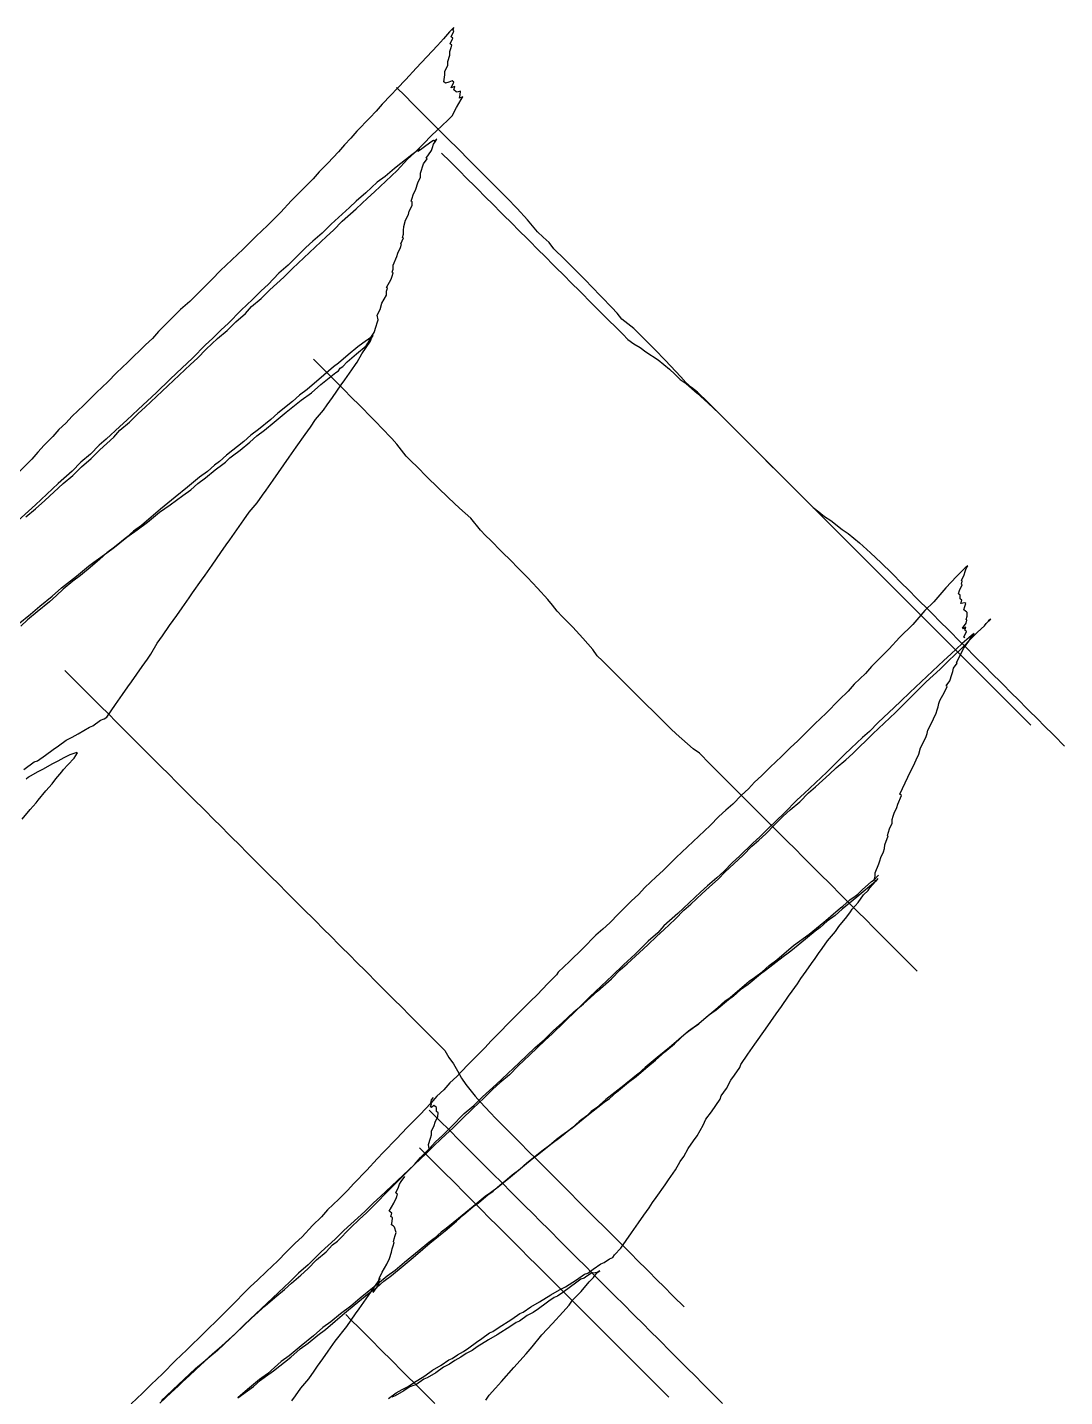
# Model space of a CAD drawing. Extents: x 432 to 1361, y 92 to 1023.
# Drawn here: x 892.2 to 1128.9, y 710.7 to 1023 of the extents above; entities that cross this region are included whole.
import ezdxf

# ---------------------------------------------------------------- set-up
doc = ezdxf.new("R2010")
doc.units = 0

msp = doc.modelspace()

# ---------------------------------------------------------------- linework, layer by layer
at = {"layer": '1', "color": 252}
for points in [[(891.882, 911.344, -597.714), (894.065, 913.204, -599.053), (896.246, 915.063, -600.389), (900.419, 918.927, -601.67), (902.6, 920.786, -603.005), (904.594, 922.792, -602.95), (906.773, 924.652, -604.286), (908.768, 926.658, -604.229), (910.356, 928.089, -604.884), (911.945, 929.52, -605.538), (913.344, 931.099, -604.799), (915.526, 932.958, -606.136), (917.518, 934.963, -606.077), (919.108, 936.395, -606.733), (924.277, 941.262, -607.983), (926.864, 943.696, -608.61), (929.45, 946.132, -609.236), (931.038, 947.561, -609.891), (933.03, 949.568, -609.833), (935.616, 952.003, -610.458), (937.796, 953.86, -611.796), (939.789, 955.867, -611.738), (941.97, 957.725, -613.076), (943.371, 959.305, -612.336), (945.552, 961.163, -613.673), (947.545, 963.17, -613.615), (949.133, 964.601, -614.27), (950.722, 966.032, -614.924), (952.715, 968.039, -614.867), (955.3, 970.472, -615.493), (960.472, 975.341, -616.745), (962.061, 976.771, -617.399), (964.053, 978.779, -617.342), (967.231, 981.641, -618.651), (969.817, 984.074, -619.277), (971.406, 985.505, -619.931), (973.99, 987.939, -620.557), (976.575, 990.373, -621.182), (978.972, 992.955, -620.415), (980.561, 994.387, -621.07), (982.553, 996.394, -621.011), (984.545, 998.4, -620.955), (984.545, 998.4, -620.955), (985.543, 999.402, -620.927), (985.543, 999.402, -620.927), (985.543, 999.402, -620.927), (988.128, 1001.84, -621.553), (989.123, 1002.84, -621.524), (989.123, 1002.84, -621.524), (989.123, 1002.84, -621.524), (989.123, 1002.84, -621.524), (989.123, 1002.84, -621.524), (990.148, 1004.71, -617.997), (991.17, 1006.59, -614.468), (991.576, 1007.16, -613.759), (990.794, 1006.88, -611.682), (991.009, 1007.6, -609.576), (991.037, 1008.48, -606.078), (990.256, 1008.2, -604.003), (990.068, 1008.34, -602.608), (989.502, 1008.79, -598.427), (989.719, 1009.51, -596.321), (988.937, 1009.23, -594.245), (989.557, 1010.53, -591.428), (989.18, 1010.82, -588.641), (988.4, 1010.54, -586.564), (987.62, 1010.26, -584.489), (987.242, 1010.56, -581.701), (987.483, 1012.15, -576.095), (987.512, 1013.02, -572.598), (988.131, 1014.32, -569.781), (988.159, 1015.19, -566.283), (988.59, 1016.64, -562.073), (988.616, 1017.51, -558.574), (988.832, 1018.23, -556.47), (989.048, 1018.95, -554.365), (988.672, 1019.25, -551.576), (989.29, 1020.55, -548.761), (988.917, 1020.84, -545.974), (989.536, 1022.14, -543.159), (989.346, 1022.29, -541.765), (989.562, 1023.01, -539.659), (989.562, 1023.01, -539.659), (989.562, 1023.01, -539.659), (989.562, 1023.01, -539.659), (989.562, 1023.01, -539.659), (988.563, 1022.01, -539.687), (987.164, 1020.43, -540.427), (985.766, 1018.85, -541.167), (983.367, 1016.27, -541.934), (980.97, 1013.69, -542.703), (978.573, 1011.1, -543.472), (976.581, 1009.1, -543.527), (975.181, 1007.52, -544.266), (973.187, 1005.51, -544.323), (971.787, 1003.93, -545.064), (970.388, 1002.36, -545.802), (967.399, 999.348, -545.888), (965.998, 997.768, -546.627), (964.597, 996.19, -547.367), (963.198, 994.612, -548.107), (960.799, 992.029, -548.874), (958.807, 990.024, -548.932), (957.405, 988.444, -549.671), (952.424, 983.428, -549.814), (950.027, 980.846, -550.582), (947.038, 977.837, -550.666), (944.452, 975.404, -550.04), (941.465, 972.394, -550.127), (938.877, 969.959, -549.5), (936.292, 967.525, -548.875), (934.301, 965.519, -548.931), (932.309, 963.513, -548.989), (929.319, 960.503, -549.074), (927.139, 958.645, -547.738), (925.143, 956.638, -547.794), (922.156, 953.628, -547.88), (920.755, 952.049, -548.618), (919.166, 950.619, -547.965), (915.181, 946.606, -548.079), (912.595, 944.173, -547.452), (910.604, 942.166, -547.51), (908.019, 939.732, -546.885), (905.027, 936.721, -546.969), (902.443, 934.289, -546.344), (901.042, 932.709, -547.084), (899.454, 931.278, -546.429), (898.054, 929.699, -547.168), (896.06, 927.693, -547.225), (894.66, 926.116, -547.965), (893.26, 924.537, -548.703), (890.27, 921.527, -548.789)], [(1121.12, 863.861, -519.372), (1119.19, 865.784, -519.836), (1116.84, 868.131, -520.402), (1114.46, 870.518, -520.977), (1112.07, 872.907, -521.553), (1110.87, 874.102, -521.841), (1108.48, 876.491, -522.417), (1106.1, 878.884, -522.994), (1104.9, 880.077, -523.281), (1102.51, 882.469, -523.857), (1100.12, 884.858, -524.432), (1098.92, 886.052, -524.722), (1096.53, 888.442, -525.298), (1094.15, 890.832, -525.873), (1092.95, 892.027, -526.162), (1090.56, 894.416, -526.737), (1088.17, 896.807, -527.314), (1086.98, 898.002, -527.602), (1084.59, 900.391, -528.178), (1082.2, 902.781, -528.755), (1079.81, 905.171, -529.33), (1077.42, 907.561, -529.905), (1075.03, 909.952, -530.483), (1073.83, 911.146, -530.771), (1071.44, 913.537, -531.348), (1069.05, 915.927, -531.923), (1067.86, 917.121, -532.211), (1065.47, 919.512, -532.788), (1063.08, 921.902, -533.364), (1061.88, 923.097, -533.65), (1059.49, 925.487, -534.227), (1057.1, 927.877, -534.803), (1055.91, 929.072, -535.092), (1053.52, 931.462, -535.669), (1051.13, 933.852, -536.244), (1049.93, 935.046, -536.533), (1047.54, 937.436, -537.108), (1045.15, 939.826, -537.685), (1043.75, 940.872, -537.732), (1042.42, 941.971, -537.867), (1041.28, 943.304, -537.804), (1038.95, 945.84, -538.005), (1037.77, 947.075, -538.198), (1035.4, 949.505, -538.672), (1033.01, 951.912, -539.203), (1031.82, 953.112, -539.482), (1030.62, 954.309, -539.76), (1027.89, 956.456, -539.935), (1026.75, 957.789, -539.873), (1025.59, 959.074, -539.931), (1023.24, 961.561, -540.262), (1020.87, 963.992, -540.733), (1019.68, 965.198, -540.995), (1018.49, 966.4, -541.267), (1015.99, 968.883, -541.019), (1014.77, 970.101, -541.096), (1012.35, 972.516, -541.448), (1011.29, 973.919, -541.427), (1009.91, 975.151, -540.789), (1008.59, 976.37, -540.475), (1006.3, 979.118, -539.996), (1003.96, 981.66, -540.125), (1001.59, 984.113, -540.513), (999.204, 986.53, -541.008), (996.817, 988.933, -541.551), (995.624, 990.129, -541.831), (993.235, 992.523, -542.398), (990.337, 995.423, -543.09), (988.414, 997.347, -543.553), (986.065, 999.695, -544.12), (984.368, 1001.4, -544.529), (982.442, 1003.32, -544.993), (980.095, 1005.67, -545.559), (978.396, 1007.36, -545.968), (976.473, 1009.29, -546.432)], [(890.151, 886.835, -692.21), (892.925, 889.121, -694.229), (895.107, 890.981, -695.567), (897.88, 893.268, -697.587), (900.062, 895.126, -698.923), (903.428, 897.84, -701.626), (906.201, 900.126, -703.645), (907.387, 900.981, -705.011), (910.347, 903.122, -708.424), (912.125, 904.404, -710.473), (914.898, 906.691, -712.493), (917.268, 908.403, -715.222), (919.639, 910.114, -717.954), (922.411, 912.4, -719.973), (924.781, 914.112, -722.705), (927.743, 916.251, -726.118), (929.52, 917.534, -728.165), (931.109, 918.965, -728.82), (932.886, 920.249, -730.869), (935.068, 922.108, -732.204), (936.843, 923.39, -734.252), (937.436, 923.817, -734.936), (938.432, 924.82, -734.907), (939.026, 925.249, -735.59), (940.803, 926.532, -737.637), (942.983, 928.39, -738.974), (944.572, 929.823, -739.629), (946.35, 931.106, -741.677), (948.531, 932.964, -743.014), (951.305, 935.251, -745.034), (954.672, 937.966, -747.736), (957.04, 939.676, -750.465), (959.223, 941.535, -751.805), (962.588, 944.25, -754.506), (963.18, 944.677, -755.187), (963.583, 945.254, -754.477), (963.583, 945.254, -754.477), (964.176, 945.68, -755.159), (964.176, 945.68, -755.159), (965.173, 946.684, -755.131), (967.355, 948.544, -756.469), (969.534, 950.401, -757.806), (969.534, 950.401, -757.806), (969.534, 950.401, -757.806), (969.534, 950.401, -757.806), (969.534, 950.401, -757.806), (969.941, 950.977, -757.095), (969.941, 950.977, -757.095), (970.56, 952.276, -754.278), (971.367, 953.425, -752.856), (971.798, 954.872, -748.647), (972.013, 955.595, -746.541), (972.229, 956.318, -744.436), (972.068, 957.335, -739.544), (972.688, 958.633, -736.728), (973.119, 960.08, -732.517), (974.143, 961.954, -728.989), (974.17, 962.825, -725.492), (974.386, 963.547, -723.387), (974.197, 963.695, -721.992), (975.221, 965.569, -718.466), (975.438, 966.293, -716.361), (975.652, 967.015, -714.256), (975.463, 967.163, -712.861), (975.679, 967.887, -710.758), (975.706, 968.756, -707.258), (976.539, 970.778, -702.336), (976.756, 971.5, -700.233), (977.376, 972.799, -697.416), (977.592, 973.524, -695.311), (977.404, 973.67, -693.917), (978.024, 974.969, -691.101), (977.834, 975.115, -689.707), (978.051, 975.839, -687.603), (978.077, 976.708, -684.102), (978.105, 977.58, -680.605), (978.537, 979.025, -676.396), (979.158, 980.325, -673.581), (979.372, 981.048, -671.473), (979.991, 982.346, -668.657), (980.018, 983.216, -665.158), (979.829, 983.364, -663.764), (980.047, 984.087, -661.662), (980.262, 984.81, -659.556), (980.88, 986.108, -656.739), (981.312, 987.555, -652.53), (981.933, 988.853, -649.714), (981.959, 989.723, -646.213), (982.175, 990.447, -644.111), (982.39, 991.17, -642.005), (982.607, 991.894, -639.898), (983.412, 993.042, -638.477), (983.224, 993.191, -637.083), (984.437, 994.917, -634.95), (984.653, 995.641, -632.846), (984.867, 996.363, -630.74), (985.272, 996.939, -630.029), (985.272, 996.939, -630.029), (985.272, 996.939, -630.029), (985.272, 996.939, -630.029), (985.272, 996.939, -630.029), (985.272, 996.939, -630.029), (985.272, 996.939, -630.029), (985.272, 996.939, -630.029), (985.272, 996.939, -630.029), (985.677, 997.514, -629.317), (985.085, 997.087, -628.636), (984.894, 997.234, -627.241), (984.894, 997.234, -627.241), (984.894, 997.234, -627.241), (984.894, 997.234, -627.241), (984.894, 997.234, -627.241), (984.303, 996.806, -626.558), (984.303, 996.806, -626.558), (984.303, 996.806, -626.558), (984.303, 996.806, -626.558), (982.525, 995.521, -624.509), (981.933, 995.095, -623.828), (981.341, 994.667, -623.145), (981.744, 995.242, -622.433), (981.744, 995.242, -622.433), (981.744, 995.242, -622.433), (981.744, 995.242, -622.433), (981.152, 994.815, -621.752), (979.967, 993.958, -620.385), (976.011, 990.816, -617.002), (973.828, 988.958, -615.663), (972.051, 987.674, -613.616), (969.467, 985.24, -612.99), (967.285, 983.382, -611.653), (965.696, 981.951, -610.999), (961.523, 978.086, -609.719), (959.527, 976.078, -609.776), (957.349, 974.22, -608.439), (955.758, 972.788, -607.784), (953.767, 970.783, -607.841), (951.773, 968.777, -607.898), (949.593, 966.917, -606.562), (947.195, 964.336, -607.33), (945.607, 962.906, -606.677), (943.613, 960.898, -606.732), (941.029, 958.464, -606.107), (938.04, 955.455, -606.192), (936.452, 954.024, -605.538), (934.458, 952.018, -605.595), (932.869, 950.586, -604.94), (929.879, 947.576, -605.027), (926.298, 944.139, -604.428), (924.709, 942.708, -603.775), (921.72, 939.7, -603.859), (917.546, 935.835, -602.579), (914.961, 933.4, -601.954), (913.372, 931.969, -601.299), (910.195, 929.108, -599.991), (908.606, 927.678, -599.337), (906.614, 925.669, -599.395), (904.432, 923.812, -598.057), (902.44, 921.805, -598.114), (899.262, 918.942, -596.804), (896.676, 916.507, -596.18), (894.091, 914.074, -595.554), (892.502, 912.643, -594.9), (889.325, 909.78, -593.591)], [(986.742, 994.329, -624.532), (988.663, 992.404, -624.068), (991.011, 990.056, -623.502), (992.204, 988.864, -623.214), (994.592, 986.474, -622.64), (996.981, 984.085, -622.062), (998.177, 982.89, -621.776), (1000.57, 980.5, -621.2), (1002.96, 978.11, -620.623), (1004.15, 976.915, -620.335), (1006.54, 974.524, -619.76), (1008.93, 972.133, -619.182), (1010.13, 970.939, -618.893), (1012.52, 968.549, -618.318), (1014.91, 966.158, -617.742), (1016.1, 964.963, -617.453), (1018.49, 962.576, -616.877), (1020.88, 960.185, -616.301), (1022.07, 958.99, -616.013), (1024.46, 956.599, -615.437), (1026.85, 954.209, -614.86), (1028.05, 953.016, -614.575), (1029.24, 951.82, -614.285), (1030.58, 950.826, -613.748), (1032.01, 949.965, -613.052), (1033.36, 948.984, -612.495), (1036.14, 947.159, -611.223), (1038.7, 945.007, -610.351), (1039.94, 943.874, -609.988), (1041.16, 942.717, -609.649), (1042.51, 941.751, -609.082), (1045.07, 939.603, -608.204), (1047.54, 937.316, -607.501), (1049.96, 934.969, -606.871), (1051.16, 933.785, -606.569), (1053.56, 931.408, -605.979), (1055.95, 929.023, -605.395), (1057.15, 927.829, -605.106), (1059.54, 925.441, -604.529), (1061.93, 923.051, -603.951), (1063.12, 921.857, -603.664), (1065.51, 919.466, -603.087), (1067.9, 917.077, -602.509), (1069.1, 915.882, -602.224), (1071.49, 913.491, -601.646), (1072.82, 912.497, -601.11), (1074.11, 911.435, -600.66), (1075.51, 910.525, -600.018), (1078.11, 908.443, -599.062), (1079.5, 907.529, -598.427), (1082.1, 905.439, -597.48), (1084.58, 903.174, -596.747), (1087.01, 900.839, -596.105), (1089.42, 898.472, -595.5), (1091.81, 896.092, -594.913), (1093.01, 894.897, -594.621), (1095.4, 892.511, -594.043), (1097.79, 890.121, -593.465), (1098.99, 888.927, -593.178), (1100.18, 887.732, -592.888), (1102.57, 885.343, -592.312), (1104.96, 882.954, -591.736), (1106.16, 881.758, -591.448), (1108.55, 879.368, -590.872), (1110.94, 876.978, -590.296), (1112.13, 875.784, -590.009), (1114.52, 873.394, -589.43), (1116.91, 871.002, -588.855), (1118.11, 869.808, -588.567), (1120.5, 867.418, -587.991), (1122.88, 865.028, -587.415), (1124.08, 863.832, -587.126), (1126.47, 861.443, -586.55), (1128.86, 859.054, -585.976)], [(891.432, 853.723, -834.892), (893.802, 855.434, -837.623), (894.582, 855.713, -839.7), (896.36, 856.996, -841.748), (898.136, 858.28, -843.796), (899.322, 859.136, -845.162), (901.1, 860.42, -847.209), (902.472, 861.127, -849.968), (903.846, 861.835, -852.727), (906.404, 863.399, -856.852), (907.185, 863.679, -858.929), (908.962, 864.962, -860.978), (909.743, 865.242, -863.053), (910.335, 865.672, -863.736), (910.335, 865.672, -863.736), (910.335, 865.672, -863.736), (910.335, 865.672, -863.736), (910.335, 865.672, -863.736), (910.335, 865.672, -863.736), (910.335, 865.672, -863.736), (910.335, 865.672, -863.736), (910.335, 865.672, -863.736), (912.356, 868.549, -860.18), (913.971, 870.85, -857.336), (915.184, 872.576, -855.203), (915.991, 873.726, -853.781), (917.203, 875.453, -851.648), (918.415, 877.179, -849.515), (919.628, 878.905, -847.381), (920.434, 880.057, -845.958), (921.862, 882.505, -841.719), (923.075, 884.231, -839.586), (924.691, 886.533, -836.743), (926.307, 888.834, -833.896), (927.519, 890.56, -831.763), (929.135, 892.862, -828.92), (929.943, 894.013, -827.497), (931.963, 896.89, -823.942), (932.771, 898.04, -822.518), (934.387, 900.342, -819.675), (936.407, 903.219, -816.118), (937.619, 904.944, -813.985), (938.428, 906.096, -812.564), (940.043, 908.396, -809.718), (941.659, 910.699, -806.874), (942.869, 912.424, -804.74), (944.676, 914.58, -803.29), (945.888, 916.305, -801.156), (946.696, 917.457, -799.736), (948.313, 919.758, -796.891), (949.523, 921.483, -794.755), (950.735, 923.209, -792.623), (951.947, 924.936, -790.489), (953.564, 927.237, -787.645), (955.583, 930.115, -784.09), (956.797, 931.841, -781.956), (958.007, 933.567, -779.822), (959.812, 935.721, -778.372), (960.619, 936.871, -776.948), (961.833, 938.598, -774.816), (963.852, 941.476, -771.26), (964.66, 942.625, -769.838), (966.276, 944.927, -766.994), (967.084, 946.078, -765.571), (967.488, 946.653, -764.859), (968.512, 948.528, -761.333), (970.532, 951.405, -757.777), (970.747, 952.127, -755.671), (971.15, 952.703, -754.961), (971.15, 952.703, -754.961), (971.15, 952.703, -754.961), (971.15, 952.703, -754.961), (971.15, 952.703, -754.961), (970.56, 952.276, -754.278), (968.782, 950.991, -752.23), (967.597, 950.136, -750.865), (965.415, 948.278, -749.527), (963.235, 946.418, -748.191), (962.049, 945.564, -746.826), (959.869, 943.705, -745.488), (956.098, 940.414, -743.498), (954.321, 939.13, -741.449), (952.732, 937.7, -740.794), (949.367, 934.986, -738.093), (947.777, 933.555, -737.438), (945.004, 931.268, -735.418), (943.227, 929.984, -733.37), (941.638, 928.553, -732.716), (937.68, 925.411, -729.332), (936.091, 923.981, -728.677), (934.905, 923.125, -727.312), (933.318, 921.693, -726.658), (931.541, 920.41, -724.61), (928.766, 918.123, -722.591), (925.993, 915.838, -720.57), (922.626, 913.123, -717.868), (920.446, 911.266, -716.531), (918.266, 909.405, -715.195), (916.486, 908.122, -713.146), (914.898, 906.691, -712.493), (912.125, 904.404, -710.473), (910.347, 903.122, -708.424), (908.76, 901.69, -707.771), (906.578, 899.831, -706.433), (904.397, 897.973, -705.096), (902.618, 896.69, -703.047), (900.438, 894.83, -701.711), (898.85, 893.4, -701.057), (897.262, 891.97, -700.402), (894.487, 889.683, -698.382), (892.305, 887.824, -697.045), (890.717, 886.393, -696.392)], [(1095.22, 807.729, -726.425), (1093.3, 809.651, -726.889), (1090.95, 812.001, -727.455), (1088.56, 814.386, -728.031), (1086.18, 816.775, -728.606), (1084.98, 817.97, -728.893), (1083.79, 819.166, -729.182), (1081.4, 821.556, -729.758), (1079.01, 823.946, -730.334), (1077.81, 825.14, -730.623), (1075.42, 827.531, -731.199), (1073.03, 829.92, -731.775), (1071.84, 831.116, -732.064), (1069.45, 833.505, -732.639), (1067.06, 835.896, -733.215), (1065.86, 837.091, -733.502), (1063.47, 839.48, -734.08), (1061.08, 841.871, -734.656), (1059.89, 843.066, -734.944), (1057.5, 845.456, -735.521), (1055.11, 847.846, -736.095), (1053.91, 849.039, -736.383), (1051.52, 851.43, -736.959), (1049.13, 853.82, -737.536), (1047.94, 855.016, -737.825), (1045.55, 857.405, -738.401), (1044.15, 858.452, -738.451), (1042.82, 859.548, -738.581), (1040.28, 861.833, -738.993), (1039.05, 863.003, -739.238), (1037.83, 864.179, -739.498), (1035.42, 866.551, -740.043), (1033.01, 868.934, -740.608), (1031.82, 870.127, -740.891), (1029.42, 872.514, -741.464), (1027.03, 874.903, -742.041), (1025.84, 876.099, -742.328), (1023.45, 878.488, -742.903), (1022.25, 879.682, -743.191), (1021.2, 881.079, -743.229), (1018.96, 883.685, -743.538), (1016.64, 886.166, -744.003), (1014.27, 888.595, -744.531), (1013.09, 889.799, -744.807), (1012.04, 891.202, -744.839), (1010.94, 892.534, -744.959), (1008.65, 895.069, -745.356), (1006.3, 897.519, -745.855), (1003.93, 899.935, -746.401), (1002.74, 901.136, -746.681), (1000.35, 903.533, -747.247), (997.966, 905.927, -747.82), (996.772, 907.122, -748.108), (995.577, 908.319, -748.395), (993.421, 911.041, -748.56), (992.08, 912.172, -748.503), (990.788, 913.324, -748.568), (988.294, 915.669, -748.904), (985.861, 918.04, -749.379), (983.455, 920.423, -749.912), (981.056, 922.808, -750.47), (979.86, 924.003, -750.754), (978.662, 925.198, -751.037), (976.506, 927.918, -751.2), (975.371, 929.199, -751.383), (973.044, 931.679, -751.845), (971.866, 932.897, -752.104), (970.682, 934.109, -752.373), (968.302, 936.513, -752.929), (965.917, 938.912, -753.496), (964.725, 940.107, -753.783), (962.337, 942.501, -754.357), (959.48, 945.356, -755.042), (957.515, 947.323, -755.517)], [(1106.07, 883.758, -588.8), (1105.89, 883.907, -587.408), (1106.51, 885.205, -584.592), (1106.32, 885.353, -583.197), (1106.13, 885.5, -581.802), (1106.34, 886.222, -579.7), (1105.75, 885.794, -579.016), (1105.56, 885.942, -577.622), (1106.37, 887.093, -576.2), (1106.59, 887.816, -574.094), (1106.4, 887.964, -572.701), (1106.61, 888.687, -570.597), (1106.64, 889.558, -567.097), (1106.45, 889.703, -565.703), (1106.27, 889.853, -564.31), (1105.89, 890.147, -561.522), (1106.1, 890.872, -559.419), (1106.32, 891.593, -557.312), (1106.13, 891.742, -555.92), (1105.16, 891.608, -552.449), (1105.38, 892.333, -550.344), (1105, 892.628, -547.555), (1105.03, 893.497, -544.057), (1104.65, 893.791, -541.269), (1104.87, 894.516, -539.164), (1105.49, 895.814, -536.348), (1105.3, 895.961, -534.955), (1105.51, 896.685, -532.848), (1105.32, 896.831, -531.455), (1105.95, 898.131, -528.64), (1106.16, 898.854, -526.535), (1106.38, 899.577, -524.429), (1106.78, 900.152, -523.719), (1106.78, 900.152, -523.719), (1106.19, 899.725, -523.036), (1106.19, 899.725, -523.036), (1106.19, 899.725, -523.036), (1106.19, 899.725, -523.036), (1106.19, 899.725, -523.036), (1106.19, 899.725, -523.036), (1104.19, 897.718, -523.091), (1101.8, 895.137, -523.861), (1100.4, 893.557, -524.6), (1099, 891.978, -525.34), (1097, 889.974, -525.397), (1094.2, 886.815, -526.875), (1091.21, 883.805, -526.96), (1088.82, 881.224, -527.728), (1086.82, 879.218, -527.785), (1084.83, 877.212, -527.843), (1083.43, 875.633, -528.582), (1080.85, 873.199, -527.957), (1079.45, 871.62, -528.696), (1077.45, 869.613, -528.753), (1074.47, 866.604, -528.839), (1071.88, 864.169, -528.213), (1069.89, 862.163, -528.27), (1067.89, 860.157, -528.326), (1066.3, 858.726, -527.672), (1064.31, 856.72, -527.729), (1061.72, 854.286, -527.102), (1059.73, 852.28, -527.16), (1058.14, 850.847, -526.504), (1056.74, 849.27, -527.245), (1055.16, 847.839, -526.591), (1053.16, 845.833, -526.648), (1051.57, 844.402, -525.993), (1049.98, 842.971, -525.339), (1047.99, 840.964, -525.396), (1045.41, 838.531, -524.77), (1042.82, 836.097, -524.144), (1040.24, 833.662, -523.518), (1037.25, 830.653, -523.604), (1035.66, 829.22, -522.949), (1033.07, 826.786, -522.325), (1031.67, 825.209, -523.064), (1030.08, 823.777, -522.409), (1028.09, 821.772, -522.466), (1027.09, 820.768, -522.495), (1025.1, 818.763, -522.552), (1023.51, 817.33, -521.897), (1021.93, 815.9, -521.244), (1018.93, 812.89, -521.329), (1015.95, 809.881, -521.414), (1013.36, 807.447, -520.788), (1012.96, 806.871, -521.499), (1010.96, 804.865, -521.556), (1008.57, 802.284, -522.324), (1006.98, 800.852, -521.67), (1004.98, 798.845, -521.725), (1002, 795.836, -521.812), (1000, 793.829, -521.869), (998.011, 791.823, -521.926), (996.61, 790.246, -522.665), (994.617, 788.239, -522.723), (992.625, 786.233, -522.779), (990.227, 783.649, -523.548), (988.638, 782.219, -522.894), (987.237, 780.64, -523.632), (985.649, 779.209, -522.978), (984.249, 777.631, -523.718), (981.852, 775.049, -524.486), (978.863, 772.039, -524.573), (976.466, 769.457, -525.34), (973.477, 766.449, -525.426), (972.076, 764.869, -526.164), (969.68, 762.288, -526.933), (966.692, 759.279, -527.017), (965.291, 757.7, -527.757), (963.298, 755.693, -527.814), (960.713, 753.258, -527.189), (959.312, 751.681, -527.929), (957.32, 749.675, -527.985), (954.923, 747.093, -528.753), (953.333, 745.661, -528.098), (951.342, 743.657, -528.156), (949.348, 741.65, -528.213), (946.764, 739.215, -527.587), (944.771, 737.21, -527.645), (943.181, 735.778, -526.989), (942.185, 734.775, -527.018), (941.188, 733.772, -527.046), (940.192, 732.768, -527.074), (938.2, 730.762, -527.131), (936.208, 728.757, -527.188), (932.626, 725.318, -526.593), (928.639, 721.305, -526.705), (926.055, 718.871, -526.079), (923.064, 715.861, -526.166), (920.479, 713.428, -525.538), (918.486, 711.42, -525.596), (915.901, 708.987, -524.969)], [(922.874, 709.767, -550.656), (923.869, 710.77, -550.629), (925.46, 712.203, -551.282), (928.043, 714.634, -551.909), (930.63, 717.07, -552.533), (932.812, 718.93, -553.87), (934.399, 720.359, -554.526), (936.581, 722.219, -555.862), (938.17, 723.65, -556.516), (939.758, 725.079, -557.17), (943.34, 728.518, -557.768), (946.518, 731.38, -559.075), (948.7, 733.239, -560.413), (950.88, 735.097, -561.749), (952.468, 736.528, -562.403), (954.651, 738.386, -563.741), (956.239, 739.818, -564.396), (958.233, 741.825, -564.339), (960.412, 743.683, -565.675), (961.814, 745.261, -564.936), (962.997, 746.117, -566.302), (965.987, 749.126, -566.215), (967.98, 751.133, -566.159), (969.57, 752.565, -566.814), (971.562, 754.57, -566.756), (974.552, 757.58, -566.672), (976.544, 759.586, -566.613), (978.537, 761.593, -566.557), (980.529, 763.599, -566.5), (981.931, 765.178, -565.76), (983.922, 767.184, -565.703), (985.322, 768.762, -564.963), (986.911, 770.194, -565.619), (988.905, 772.2, -565.562), (991.895, 775.211, -565.476), (994.074, 777.069, -566.812), (996.068, 779.075, -566.756), (999.246, 781.937, -568.065), (1001.83, 784.371, -568.691), (1004.42, 786.804, -569.316), (1008, 790.242, -569.915), (1010.18, 792.101, -571.25), (1012.17, 794.107, -571.195), (1014.35, 795.967, -572.53), (1016.94, 798.4, -573.156), (1019.12, 800.26, -574.494), (1022.3, 803.121, -575.801), (1025.47, 805.983, -577.111), (1027.47, 807.99, -577.056), (1029.06, 809.42, -577.708), (1033.82, 813.715, -579.671), (1035.82, 815.719, -579.614), (1037.4, 817.15, -580.267), (1039.99, 819.585, -580.892), (1041.98, 821.591, -580.836), (1043.57, 823.022, -581.492), (1046.16, 825.456, -582.117), (1047.74, 826.887, -582.771), (1049.93, 828.745, -584.108), (1051.33, 830.325, -583.368), (1055.5, 834.189, -584.647), (1057.49, 836.196, -584.591), (1059.08, 837.627, -585.245), (1060.67, 839.058, -585.901), (1062.66, 841.064, -585.842), (1064.66, 843.071, -585.787), (1066.25, 844.503, -586.44), (1068.43, 846.361, -587.778), (1070.42, 848.367, -587.72), (1072.01, 849.799, -588.375), (1073.6, 851.23, -589.03), (1075.19, 852.66, -589.683), (1076.78, 854.092, -590.337), (1078.96, 855.951, -591.674), (1080.55, 857.381, -592.329), (1085.12, 861.822, -592.897), (1087.71, 864.255, -593.523), (1090.29, 866.688, -594.149), (1092.29, 868.697, -594.092), (1095.27, 871.705, -594.007), (1097.27, 873.711, -593.95), (1098.86, 875.142, -594.603), (1100.44, 876.573, -595.258), (1102.44, 878.581, -595.201), (1105.02, 881.015, -595.827), (1108.01, 884.023, -595.741), (1109.01, 885.028, -595.713), (1110.6, 886.458, -596.367), (1111, 887.034, -595.657), (1111, 887.034, -595.657), (1112, 888.037, -595.629), (1112, 888.037, -595.629), (1112, 888.037, -595.629), (1112, 888.037, -595.629), (1112, 888.037, -595.629), (1111.41, 887.608, -594.944)], [(1086.22, 828.856, -734.185), (1086.22, 828.856, -734.185), (1086.22, 828.856, -734.185), (1086.22, 828.856, -734.185), (1085.81, 828.281, -734.896), (1085.81, 828.281, -734.896), (1085.81, 828.281, -734.896), (1085.81, 828.281, -734.896), (1085.81, 828.281, -734.896), (1085.81, 828.281, -734.896), (1085.81, 828.281, -734.896), (1085.44, 828.576, -732.107), (1085.65, 829.299, -730.002), (1085.68, 830.169, -726.504), (1086.51, 832.19, -721.584), (1086.73, 832.913, -719.477), (1086.94, 833.638, -717.374), (1087.57, 834.936, -714.557), (1087.78, 835.659, -712.452), (1087.81, 836.53, -708.955), (1088.64, 838.55, -704.033), (1088.45, 838.698, -702.639), (1088.67, 839.419, -700.533), (1088.88, 840.144, -698.429), (1089.5, 841.442, -695.613), (1089.53, 842.312, -692.114), (1089.75, 843.036, -690.01), (1089.96, 843.758, -687.903), (1090.58, 845.056, -685.087), (1090.8, 845.779, -682.983), (1091.63, 847.802, -678.062), (1091.26, 848.097, -675.274), (1091.88, 849.395, -672.46), (1092.5, 850.694, -669.643), (1093.11, 851.992, -666.825), (1093.73, 853.291, -664.01), (1094.35, 854.589, -661.193), (1094.97, 855.887, -658.378), (1095.59, 857.185, -655.562), (1096.02, 858.631, -651.351), (1096.64, 859.93, -648.536), (1097.26, 861.229, -645.72), (1097.48, 861.951, -643.614), (1097.69, 862.673, -641.508), (1098.32, 863.974, -638.693), (1098.93, 865.27, -635.879), (1099.55, 866.57, -633.063), (1099.77, 867.292, -630.957), (1099.99, 868.015, -628.852), (1100.2, 868.738, -626.748), (1100.42, 869.462, -624.642), (1101.44, 871.335, -621.116), (1102.06, 872.634, -618.298), (1101.87, 872.781, -616.906), (1102.68, 873.932, -615.484), (1103.11, 875.378, -611.272), (1103.33, 876.101, -609.17), (1103.54, 876.823, -607.063), (1104.35, 877.975, -605.641), (1104.16, 878.122, -604.247), (1105.19, 879.996, -600.719), (1105.8, 881.294, -597.904), (1107.02, 883.02, -595.77), (1107.42, 883.595, -595.058), (1108.23, 884.747, -593.636), (1108.23, 884.747, -593.636), (1107.63, 884.32, -592.954), (1107.63, 884.32, -592.954), (1107.63, 884.32, -592.954), (1107.63, 884.32, -592.954), (1107.63, 884.32, -592.954), (1107.63, 884.32, -592.954), (1105.46, 882.461, -591.618), (1102.87, 880.027, -590.992), (1101.28, 878.595, -590.338), (1098.7, 876.162, -589.712), (1096.11, 873.728, -589.087), (1093.53, 871.292, -588.459), (1091.53, 869.285, -588.516), (1089.94, 867.856, -587.862), (1086.36, 864.418, -587.265), (1084.37, 862.411, -587.323), (1082.78, 860.982, -586.667), (1080.2, 858.548, -586.043), (1078.61, 857.116, -585.387), (1077.61, 856.111, -585.417), (1074.62, 853.103, -585.502), (1072.04, 850.669, -584.877), (1069.45, 848.235, -584.251), (1067.86, 846.803, -583.596), (1064.87, 843.793, -583.682), (1061.29, 840.356, -583.083), (1059.3, 838.349, -583.14), (1057.71, 836.919, -582.486), (1054.72, 833.909, -582.572), (1053.13, 832.478, -581.916), (1051.14, 830.473, -581.974), (1049.55, 829.041, -581.32), (1047.37, 827.183, -579.984), (1045.78, 825.752, -579.328), (1043.19, 823.318, -578.702), (1040.61, 820.883, -578.076), (1037.43, 818.022, -576.769), (1036.03, 816.443, -577.509), (1033.85, 814.583, -576.172), (1030.86, 811.574, -576.257), (1028.27, 809.139, -575.63), (1025.69, 806.707, -575.005), (1023.11, 804.272, -574.38), (1020.52, 801.839, -573.754), (1017.53, 798.828, -573.84), (1011.96, 793.386, -573.299), (1010.37, 791.954, -572.644), (1006.78, 788.515, -572.047), (1004.2, 786.081, -571.421), (1002.21, 784.076, -571.478), (1000.03, 782.217, -570.141), (998.438, 780.786, -569.486), (996.445, 778.78, -569.544), (993.859, 776.346, -568.918), (991.274, 773.911, -568.291), (989.282, 771.905, -568.348), (987.691, 770.473, -567.695), (985.107, 768.039, -567.068), (983.115, 766.033, -567.126), (980.529, 763.599, -566.5), (977.943, 761.164, -565.874), (975.359, 758.731, -565.248), (972.773, 756.297, -564.623), (971.186, 754.867, -563.968), (969.193, 752.859, -564.025), (967.603, 751.428, -563.371), (964.426, 748.565, -562.061), (962.432, 746.56, -562.118), (959.255, 743.697, -560.811), (956.267, 740.69, -560.898), (954.085, 738.83, -559.559), (952.092, 736.824, -559.616), (949.508, 734.39, -558.992), (946.922, 731.957, -558.364), (944.337, 729.522, -557.739), (941.75, 727.086, -557.113), (939.758, 725.079, -557.17), (937.173, 722.646, -556.544), (935.585, 721.215, -555.89), (933.403, 719.357, -554.554), (931.815, 717.925, -553.898), (929.229, 715.492, -553.272), (927.64, 714.06, -552.62), (926.644, 713.057, -552.647), (925.055, 711.627, -551.993), (922.47, 709.192, -551.367)], [(900.788, 876.322, -869.742), (902.711, 874.398, -869.279), (905.059, 872.05, -868.713), (906.25, 870.856, -868.424), (908.639, 868.467, -867.849), (911.03, 866.08, -867.274), (912.223, 864.883, -866.985), (914.615, 862.494, -866.41), (917.004, 860.105, -865.834), (918.199, 858.909, -865.545), (920.588, 856.518, -864.968), (922.979, 854.129, -864.392), (924.172, 852.933, -864.104), (926.564, 850.544, -863.529), (928.952, 848.152, -862.952), (930.149, 846.959, -862.665), (932.537, 844.568, -862.089), (934.927, 842.179, -861.511), (936.122, 840.983, -861.224), (938.512, 838.593, -860.647), (940.903, 836.204, -860.073), (942.098, 835.009, -859.784), (943.291, 833.813, -859.495), (945.681, 831.423, -858.918), (948.071, 829.033, -858.342), (949.268, 827.839, -858.056), (951.656, 825.447, -857.478), (954.046, 823.057, -856.902), (955.241, 821.863, -856.616), (957.632, 819.474, -856.039), (960.02, 817.083, -855.462), (961.216, 815.889, -855.175), (963.606, 813.499, -854.599), (965.995, 811.109, -854.023), (967.19, 809.914, -853.734), (969.579, 807.523, -853.158), (971.97, 805.133, -852.582), (973.165, 803.938, -852.294), (975.554, 801.548, -851.718), (977.945, 799.159, -851.143), (979.139, 797.963, -850.853), (981.528, 795.573, -850.278), (983.918, 793.183, -849.702), (985.113, 791.989, -849.414), (987.503, 789.598, -848.837), (988.414, 788, -849.048), (989.426, 786.544, -849.083), (990.361, 784.977, -849.254), (991.247, 783.34, -849.515), (992.238, 781.858, -849.581), (994.411, 779.159, -849.387), (995.549, 777.884, -849.196), (997.881, 775.409, -848.725), (999.06, 774.192, -848.462), (1000.24, 772.984, -848.193), (1002.62, 770.579, -847.636), (1005.01, 768.182, -847.066), (1006.2, 766.985, -846.78), (1008.59, 764.593, -846.207), (1010.98, 762.202, -845.632), (1012.18, 761.008, -845.344), (1013.37, 759.811, -845.055), (1015.76, 757.423, -844.48), (1018.15, 755.032, -843.904), (1019.34, 753.837, -843.615), (1021.73, 751.447, -843.039), (1024.12, 749.057, -842.464), (1025.32, 747.864, -842.176), (1027.71, 745.473, -841.599), (1030.1, 743.083, -841.022), (1031.29, 741.886, -840.735), (1033.68, 739.497, -840.159), (1036.07, 737.107, -839.583), (1037.27, 735.913, -839.295), (1039.66, 733.523, -838.718), (1042.05, 731.133, -838.143)], [(891.079, 842.405, -880.378), (892.883, 844.56, -878.926), (894.284, 846.138, -878.187), (894.688, 846.714, -877.476), (896.492, 848.867, -876.025), (897.893, 850.445, -875.285), (898.7, 851.596, -873.863), (900.099, 853.173, -873.123), (900.505, 853.751, -872.411), (901.502, 854.753, -872.384), (902.902, 856.333, -871.645), (902.902, 856.333, -871.645), (903.307, 856.908, -870.933), (903.307, 856.908, -870.933), (903.307, 856.908, -870.933), (903.307, 856.908, -870.933), (903.307, 856.908, -870.933), (903.71, 857.484, -870.223), (903.71, 857.484, -870.223), (903.71, 857.484, -870.223), (903.71, 857.484, -870.223), (903.71, 857.484, -870.223), (903.71, 857.484, -870.223), (903.71, 857.484, -870.223), (903.71, 857.484, -870.223), (903.71, 857.484, -870.223), (903.521, 857.63, -868.829), (901.96, 857.071, -864.675), (900.587, 856.363, -861.916), (899.213, 855.654, -859.157), (897.842, 854.947, -856.398), (895.874, 853.81, -852.955), (894.5, 853.102, -850.197), (892.535, 851.966, -846.754), (891.943, 851.538, -846.072)], [(940.266, 710.411, -620.12), (943.82, 712.979, -624.216), (945.409, 714.411, -624.869), (946.594, 715.267, -626.235), (948.372, 716.551, -628.283), (952.329, 719.691, -631.669), (954.51, 721.55, -633.005), (956.288, 722.834, -635.053), (958.468, 724.691, -636.39), (960.246, 725.977, -638.438), (962.428, 727.835, -639.774), (964.608, 729.694, -641.112), (966.79, 731.552, -642.449), (970.155, 734.266, -645.15), (971.932, 735.549, -647.199), (973.522, 736.98, -647.853), (975.3, 738.265, -649.901), (977.48, 740.123, -651.239), (980.253, 742.409, -653.258), (982.434, 744.268, -654.594), (984.024, 745.7, -655.249), (987.982, 748.842, -658.633), (990.163, 750.701, -659.97), (991.752, 752.131, -660.625), (993.934, 753.99, -661.963), (995.117, 754.845, -663.327), (997.299, 756.705, -664.664), (998.483, 757.559, -666.03), (1000.07, 758.991, -666.684), (1001.26, 759.846, -668.05), (1002.85, 761.277, -668.702), (1004.62, 762.56, -670.751), (1006.21, 763.991, -671.406), (1009.58, 766.705, -674.109), (1011.36, 767.989, -676.156), (1012.94, 769.42, -676.812), (1014.13, 770.276, -678.175), (1016.5, 771.988, -680.908), (1019.86, 774.701, -683.609), (1023.82, 777.844, -686.994), (1025.01, 778.699, -688.358), (1026.6, 780.13, -689.015), (1029.37, 782.417, -691.032), (1031.15, 783.7, -693.081), (1033.33, 785.558, -694.418), (1035.51, 787.418, -695.756), (1037.69, 789.277, -697.091), (1039.87, 791.135, -698.43), (1042.46, 793.57, -699.055), (1044.23, 794.852, -701.103), (1045.42, 795.708, -702.468), (1047.01, 797.139, -703.123), (1049.78, 799.426, -705.142), (1051.37, 800.856, -705.797), (1052.56, 801.712, -707.162), (1054.74, 803.57, -708.499), (1056.92, 805.43, -709.835), (1058.1, 806.284, -711.201), (1059.88, 807.568, -713.249), (1061.47, 809, -713.903), (1063.24, 810.282, -715.95), (1067.01, 813.572, -717.941), (1070.57, 816.14, -722.039), (1073.94, 818.854, -724.742), (1075.52, 820.285, -725.395), (1077.71, 822.145, -726.733), (1078.3, 822.572, -727.414), (1079.89, 824.003, -728.068), (1081.07, 824.858, -729.435), (1081.66, 825.285, -730.116), (1082.66, 826.289, -730.087), (1084.84, 828.148, -731.425), (1085.44, 828.576, -732.107), (1085.44, 828.576, -732.107), (1086.43, 829.579, -732.079), (1086.43, 829.579, -732.079), (1086.43, 829.579, -732.079)], [(974.616, 710.259, -763.257), (976.393, 711.541, -765.304), (977.767, 712.249, -768.063), (979.14, 712.957, -770.822), (980.324, 713.813, -772.188), (982.883, 715.376, -776.313), (984.661, 716.66, -778.362), (986.624, 717.795, -781.802), (988.402, 719.08, -783.851), (989.184, 719.359, -785.927), (990.369, 720.214, -787.292), (991.741, 720.922, -790.051), (992.927, 721.778, -791.416), (994.704, 723.061, -793.465), (995.889, 723.917, -794.831), (997.666, 725.2, -796.877), (998.447, 725.48, -798.954), (999.632, 726.337, -800.321), (1002.78, 728.328, -805.128), (1004.56, 729.61, -807.175), (1005.34, 729.89, -809.252), (1007.12, 731.175, -811.301), (1009.08, 732.311, -814.741), (1011.64, 733.873, -818.867), (1013.61, 735.01, -822.309), (1014.98, 735.717, -825.068), (1017.54, 737.282, -829.192), (1019.31, 738.564, -831.24), (1020.1, 738.845, -833.317), (1021.28, 739.7, -834.683), (1023.06, 740.985, -836.731), (1023.84, 741.265, -838.807), (1025.02, 742.119, -840.172), (1025.8, 742.4, -842.249), (1025.8, 742.4, -842.249), (1025.8, 742.4, -842.249), (1025.8, 742.4, -842.249), (1025.8, 742.4, -842.249), (1025.8, 742.4, -842.249), (1025.8, 742.4, -842.249), (1025.8, 742.4, -842.249), (1026.21, 742.975, -841.539), (1027.61, 744.554, -840.799), (1028.82, 746.281, -838.664), (1030.03, 748.005, -836.531), (1031.65, 750.308, -833.688), (1032.86, 752.034, -831.554), (1034.07, 753.76, -829.419), (1034.88, 754.91, -827.998), (1035.69, 756.061, -826.575), (1037.71, 758.938, -823.018), (1038.52, 760.09, -821.597), (1040.13, 762.391, -818.754), (1041.16, 764.264, -815.224), (1041.96, 765.415, -813.802), (1042.99, 767.289, -810.275), (1044.2, 769.015, -808.142), (1045.01, 770.167, -806.721), (1046.43, 772.614, -802.481), (1047.05, 773.913, -799.665), (1048.27, 775.639, -797.532), (1050.29, 778.516, -793.976), (1050.5, 779.238, -791.872), (1051.71, 780.967, -789.738), (1052.74, 782.84, -786.211), (1053.55, 783.991, -784.789), (1054.76, 785.716, -782.654), (1054.97, 786.438, -780.549), (1056.59, 788.741, -777.706), (1058.21, 791.043, -774.861), (1060.63, 794.495, -770.594), (1061.84, 796.221, -768.461), (1063.05, 797.947, -766.328), (1064.27, 799.673, -764.193), (1065.88, 801.975, -761.35), (1066.69, 803.126, -759.927), (1067.9, 804.852, -757.794), (1068.71, 806.002, -756.371), (1069.92, 807.729, -754.238), (1071.13, 809.455, -752.105), (1071.94, 810.605, -750.683), (1072.75, 811.758, -749.261), (1073.56, 812.907, -747.84), (1074.77, 814.634, -745.705), (1076.57, 816.787, -744.255), (1077.38, 817.939, -742.833), (1079.19, 820.093, -741.381), (1080, 821.243, -739.959), (1080.4, 821.819, -739.247), (1081.8, 823.398, -738.508), (1083.01, 825.124, -736.376), (1083.01, 825.124, -736.376), (1084.01, 826.126, -736.346), (1084.41, 826.702, -735.636), (1084.41, 826.702, -735.636), (1085.81, 828.281, -734.896), (1085.81, 828.281, -734.896), (1081.45, 824.564, -732.222), (1078.08, 821.848, -729.52), (1076.49, 820.417, -728.867), (1074.72, 819.134, -726.819), (1073.13, 817.703, -726.163), (1071.94, 816.848, -724.798), (1069.76, 814.988, -723.46), (1066.4, 812.275, -720.759), (1065.8, 811.847, -720.076), (1064.62, 810.992, -718.711), (1060.66, 807.847, -715.325), (1059.47, 806.993, -713.96), (1056.7, 804.707, -711.941), (1054.93, 803.423, -709.892), (1053.34, 801.992, -709.239), (1052.15, 801.136, -707.873), (1049.38, 798.851, -705.854), (1047.6, 797.568, -703.805), (1045.42, 795.708, -702.468), (1043.05, 793.998, -699.739), (1040.87, 792.138, -698.401), (1038.69, 790.279, -697.064), (1035.91, 787.993, -695.043), (1033.14, 785.705, -693.024), (1031.55, 784.276, -692.37), (1028.78, 781.989, -690.351), (1027.59, 781.133, -688.985), (1024.23, 778.419, -686.283), (1022.05, 776.56, -684.946), (1020.86, 775.704, -683.581), (1019.86, 774.701, -683.609), (1018.09, 773.418, -681.561), (1016.5, 771.988, -680.908), (1013.72, 769.7, -678.887), (1011.95, 768.416, -676.838), (1008.58, 765.703, -674.137), (1007.4, 764.848, -672.77), (1005.21, 762.988, -671.434), (1002.44, 760.703, -669.415), (999.667, 758.415, -667.394), (997.89, 757.131, -665.346), (996.708, 756.277, -663.981), (993.934, 753.99, -661.963), (990.567, 751.275, -659.259), (987.793, 748.99, -657.241), (986.61, 748.134, -655.876), (985.019, 746.702, -655.22), (983.835, 745.847, -653.855), (981.654, 743.988, -652.518), (978.288, 741.274, -649.816), (976.107, 739.415, -648.48), (974.33, 738.132, -646.432), (972.149, 736.273, -645.094), (970.965, 735.418, -643.729), (968.191, 733.131, -641.709), (966.008, 731.27, -640.373), (963.64, 729.561, -637.641), (961.458, 727.704, -636.304), (959.68, 726.418, -634.257), (957.499, 724.559, -632.919), (954.726, 722.274, -630.9), (951.953, 719.987, -628.882), (950.176, 718.704, -626.834), (948.586, 717.271, -626.178), (946.997, 715.841, -625.524), (945.221, 714.559, -623.477), (942.446, 712.272, -621.457), (940.266, 710.411, -620.12)], [(984.514, 767.611, -566.385), (983.922, 767.184, -565.703), (983.922, 767.184, -565.703), (983.922, 767.184, -565.703), (983.922, 767.184, -565.703), (983.761, 768.202, -560.811), (984.192, 769.647, -556.601), (984.408, 770.371, -554.496), (984.436, 771.242, -550.997), (985.055, 772.54, -548.181), (985.271, 773.264, -546.077), (985.891, 774.562, -543.26), (985.917, 775.432, -539.762), (985.541, 775.727, -536.973), (985.569, 776.6, -533.475), (985.192, 776.894, -530.687), (985.002, 777.04, -529.293), (984.411, 776.614, -528.611), (984.222, 776.761, -527.216), (984.437, 777.484, -525.111), (984.249, 777.631, -523.718), (984.464, 778.354, -521.612), (984.869, 778.929, -520.903), (984.869, 778.929, -520.903), (984.869, 778.929, -520.903)], [(1050.83, 709.087, -508.895), (1048.44, 711.477, -509.47), (1046.05, 713.868, -510.046), (1044.85, 715.062, -510.335), (1042.46, 717.451, -510.911), (1040.08, 719.842, -511.488), (1038.88, 721.037, -511.776), (1036.49, 723.427, -512.351), (1034.1, 725.817, -512.928), (1032.91, 727.012, -513.216), (1030.52, 729.402, -513.792), (1028.13, 731.792, -514.368), (1026.42, 733.494, -514.778), (1024.5, 735.419, -515.243), (1022.15, 737.768, -515.808), (1020.96, 738.96, -516.096), (1019.76, 740.153, -516.383), (1017.37, 742.543, -516.959), (1014.99, 744.933, -517.536), (1013.79, 746.128, -517.824), (1011.4, 748.519, -518.4), (1009.01, 750.907, -518.976), (1007.82, 752.104, -519.263), (1005.43, 754.492, -519.84), (1002.53, 757.391, -520.539), (1000.6, 759.315, -521.002), (998.258, 761.663, -521.569), (995.871, 764.049, -522.143), (993.481, 766.438, -522.72), (990.584, 769.337, -523.418), (988.66, 771.261, -523.881), (986.167, 773.753, -524.482), (983.917, 776.004, -525.025)], [(981.714, 767.394, -566.023), (983.638, 765.471, -565.56), (985.985, 763.122, -564.995), (987.177, 761.929, -564.707), (989.567, 759.542, -564.132), (991.954, 757.152, -563.555), (993.15, 755.955, -563.267), (995.539, 753.567, -562.69), (997.929, 751.175, -562.115), (999.124, 749.981, -561.826), (1001.51, 747.591, -561.251), (1003.9, 745.201, -560.674), (1005.1, 744.006, -560.387), (1006.29, 742.81, -560.099), (1008.68, 740.421, -559.523), (1011.07, 738.032, -558.947), (1012.27, 736.837, -558.657), (1014.66, 734.446, -558.084), (1017.05, 732.057, -557.507), (1018.24, 730.86, -557.218), (1020.63, 728.47, -556.642), (1023.02, 726.083, -556.067), (1024.22, 724.887, -555.778), (1026.61, 722.497, -555.202), (1029, 720.107, -554.625), (1030.19, 718.912, -554.337), (1032.58, 716.522, -553.76), (1034.97, 714.131, -553.186), (1036.17, 712.936, -552.896), (1038.56, 710.546, -552.32)], [(971.126, 734.399, -648.621), (971.529, 734.975, -647.91), (972.337, 736.125, -646.488), (972.553, 736.849, -644.383), (972.364, 736.996, -642.99), (972.579, 737.719, -640.885), (973.199, 739.017, -638.069), (974.223, 740.891, -634.541), (974.842, 742.189, -631.724), (975.273, 743.635, -627.514), (975.491, 744.36, -625.411), (975.704, 745.082, -623.305), (975.92, 745.805, -621.201), (975.731, 745.952, -619.807), (975.947, 746.675, -617.701), (976.163, 747.397, -615.597), (976.378, 748.121, -613.491), (976.028, 749.287, -607.206), (975.652, 749.582, -604.417), (975.276, 749.878, -601.63), (975.49, 750.6, -599.524), (975.49, 750.6, -599.524), (975.519, 751.472, -596.026), (975.143, 751.766, -593.239), (975.357, 752.489, -591.134), (974.981, 752.785, -588.346), (974.792, 752.931, -586.952), (975.815, 754.805, -583.426), (976.436, 756.104, -580.609), (976.65, 756.827, -578.503), (976.462, 756.974, -577.11), (976.273, 757.122, -575.716), (976.895, 758.422, -572.901), (977.109, 759.143, -570.795), (977.109, 759.143, -570.795), (977.513, 759.719, -570.084), (977.513, 759.719, -570.084), (977.513, 759.719, -570.084), (977.513, 759.719, -570.084), (978.321, 760.87, -568.661)], [(952.595, 709.673, -674.336), (953.403, 710.823, -672.914), (954.615, 712.55, -670.78), (956.421, 714.704, -669.329), (957.633, 716.43, -667.196), (958.44, 717.581, -665.774), (959.651, 719.307, -663.64), (960.864, 721.032, -661.508), (962.48, 723.334, -658.664), (965.091, 726.638, -655.789), (967.112, 729.516, -652.234), (967.92, 730.666, -650.812), (969.535, 732.967, -647.967), (970.747, 734.694, -645.834), (972.364, 736.996, -642.99), (972.766, 737.57, -642.277), (972.766, 737.57, -642.277), (972.766, 737.57, -642.277), (972.766, 737.57, -642.277), (972.766, 737.57, -642.277), (972.766, 737.57, -642.277)], [(996.798, 709.824, -857.069), (997.607, 710.975, -855.647), (999.008, 712.554, -854.907), (1000.41, 714.133, -854.168), (1003.21, 717.29, -852.688), (1006.01, 720.447, -851.209), (1007.41, 722.026, -850.469), (1009.62, 724.755, -848.307), (1012.01, 727.337, -847.539), (1014.41, 729.918, -846.771), (1015.81, 731.497, -846.032), (1016.62, 732.647, -844.609), (1018.61, 734.654, -844.553), (1020.42, 736.808, -843.102), (1021.41, 737.811, -843.073), (1022.22, 738.963, -841.652), (1022.81, 739.389, -842.334), (1022.81, 739.389, -842.334), (1022.81, 739.389, -842.334), (1022.81, 739.389, -842.334), (1022.81, 739.389, -842.334), (1022.81, 739.389, -842.334), (1022.81, 739.389, -842.334), (1022.81, 739.389, -842.334), (1022.81, 739.389, -842.334), (1022.81, 739.389, -842.334), (1022.81, 739.389, -842.334), (1022.81, 739.389, -842.334), (1022.81, 739.389, -842.334), (1022.81, 739.389, -842.334), (1022.81, 739.389, -842.334), (1022.81, 739.389, -842.334), (1022.81, 739.389, -842.334), (1022.81, 739.389, -842.334), (1022.81, 739.389, -842.334), (1022.22, 738.963, -841.652), (1021.25, 738.83, -838.18), (1021.06, 738.977, -836.788), (1020.47, 738.55, -836.105), (1019.88, 738.121, -835.422), (1019.88, 738.121, -835.422), (1019.88, 738.121, -835.422), (1019.29, 737.695, -834.74), (1018.51, 737.414, -832.662), (1017.32, 736.558, -831.297), (1016.14, 735.701, -829.932), (1014.36, 734.419, -827.883), (1013.17, 733.563, -826.517), (1012.39, 733.282, -824.443), (1011.21, 732.428, -823.077), (1010.62, 732, -822.395), (1008.84, 730.717, -820.346), (1007.66, 729.861, -818.981), (1006.28, 729.154, -816.222), (1004.5, 727.869, -814.174), (1003.72, 727.59, -812.096), (1002.54, 726.734, -810.731), (999.389, 724.743, -805.923), (997.423, 723.607, -802.482), (994.865, 722.043, -798.356), (993.68, 721.188, -796.991), (992.308, 720.48, -794.233), (991.122, 719.624, -792.867), (989.749, 718.916, -790.107), (988.563, 718.06, -788.743), (987.19, 717.352, -785.983), (985.413, 716.069, -783.935), (983.448, 714.935, -780.494), (982.666, 714.654, -778.416), (980.89, 713.37, -776.369), (980.108, 713.088, -774.293), (979.327, 712.81, -772.216), (978.143, 711.954, -770.85), (976.178, 710.818, -767.408), (975.397, 710.538, -765.334)], [(985.207, 709.053, -634.706), (982.31, 711.952, -635.406), (980.385, 713.874, -635.871), (979.223, 715.038, -636.151), (977.535, 716.727, -636.557), (975.61, 718.651, -637.022), (972.759, 721.503, -637.709), (970.833, 723.426, -638.171), (967.981, 726.278, -638.86), (966.058, 728.202, -639.324), (964.895, 729.365, -639.603)]]:
    msp.add_polyline3d(points, dxfattribs=at)

doc.saveas('drawing.dxf')
